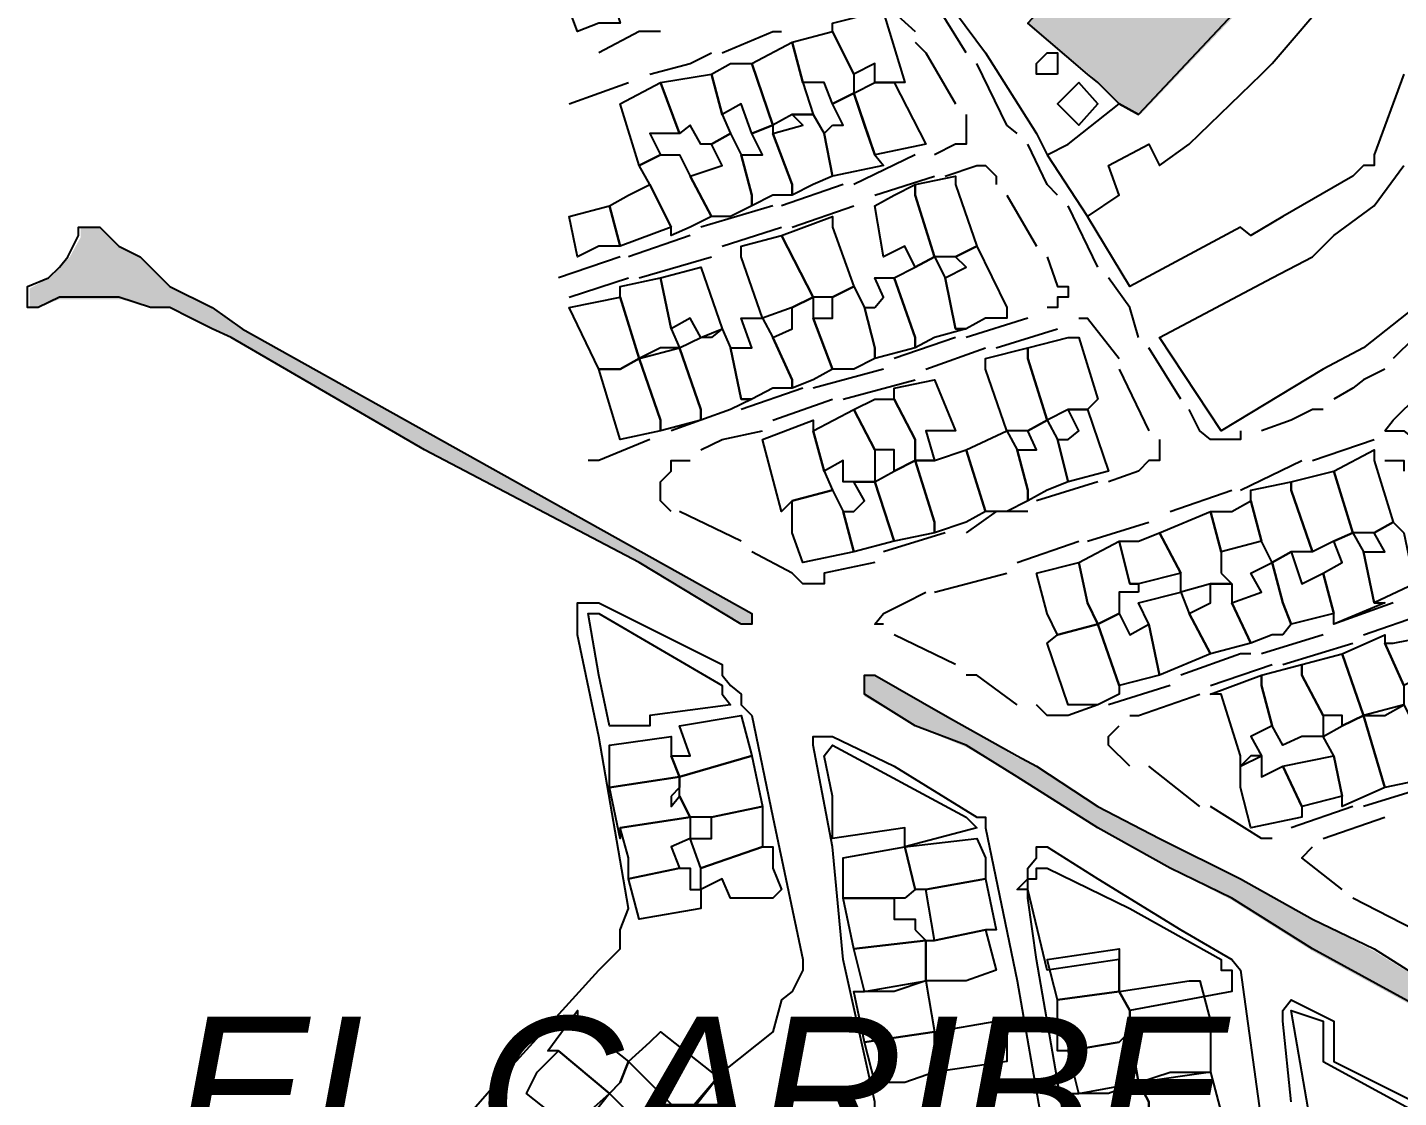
# Model space of a CAD drawing. Header units: millimetres. Extents: x -3588 to 75209, y -3737 to 38254.
# Drawn here: x 27103.7 to 27285.9, y 17710.4 to 17852.6 of the extents above; entities that cross this region are included whole.
import ezdxf

# ---------------------------------------------------------------- set-up
doc = ezdxf.new("R2010")
doc.units = ezdxf.units.MM
for name, color, linetype in [('H', 250, 'Continuous'), ('P', 253, 'Continuous'), ('T', 7, 'Continuous')]:
    doc.layers.add(name, color=color, linetype=linetype)

msp = doc.modelspace()

# ---------------------------------------------------------------- hatches: boundary and pattern name
at = {"layer": 'H', "linetype": 'Continuous'}
for points in [[(27270.5, 17866.755), (27273.316, 17863.939), (27251.583, 17841.069), (27248.75, 17842.478), (27246.222, 17845.022), (27244.798, 17846.431), (27236.62, 17853.2), (27258.353, 17876.358), (27270.5, 17866.755), (27270.5, 17866.755)], [(27199.923, 17773.326), (27198.787, 17773.326), (27185.248, 17781.504), (27156.729, 17796.179), (27131.043, 17811.143), (27128.227, 17812.551), (27125.394, 17813.975), (27122.849, 17815.384), (27120.033, 17815.384), (27116.08, 17816.504), (27111.855, 17816.504), (27107.902, 17816.504), (27105.069, 17815.384), (27103.949, 17815.384), (27103.949, 17816.504), (27103.949, 17817.928), (27106.477, 17819.336), (27107.902, 17820.745), (27109.31, 17822.153), (27110.718, 17824.698), (27110.718, 17826.106), (27111.855, 17826.106), (27113.263, 17826.106), (27116.08, 17823.289), (27118.624, 17822.153), (27121.441, 17819.336), (27122.849, 17817.928), (27128.227, 17815.384), (27132.179, 17812.551), (27199.923, 17774.734), (27199.923, 17773.326), (27199.923, 17773.326)], [(27308.316, 17712.352), (27299.002, 17716.305), (27289.4, 17721.666), (27274.452, 17729.844), (27263.714, 17736.629), (27255.536, 17740.854), (27246.222, 17746.215), (27235.211, 17753.001), (27228.426, 17756.954), (27221.656, 17759.771), (27214.887, 17763.724), (27214.887, 17765.132), (27214.887, 17766.54), (27216.295, 17766.54), (27225.897, 17761.179), (27235.211, 17755.53), (27238.028, 17754.409), (27246.222, 17748.76), (27254.128, 17744.807), (27265.122, 17739.446), (27274.452, 17734.085), (27282.63, 17729.844), (27293.641, 17723.074), (27300.41, 17719.121), (27311.149, 17713.76), (27317.919, 17709.519), (27324.688, 17705.566), (27339.652, 17697.388), (27346.421, 17692.027), (27351.798, 17689.194), (27355.751, 17685.241), (27361.385, 17682.425), (27369.29, 17679.88), (27377.484, 17675.655), (27384.254, 17674.231), (27385.662, 17674.231), (27391.023, 17671.702), (27397.809, 17670.278), (27404.579, 17668.87), (27415.589, 17666.341), (27429.144, 17663.508), (27442.683, 17660.692), (27443.82, 17659.555), (27443.82, 17658.147), (27441.275, 17658.147), (27419.542, 17662.1), (27411.348, 17664.917), (27404.579, 17666.341), (27397.809, 17666.341), (27389.615, 17668.87), (27382.846, 17671.702), (27377.484, 17674.231), (27372.123, 17675.655), (27365.338, 17678.472), (27358.568, 17682.425), (27351.798, 17686.666), (27341.06, 17693.435), (27328.641, 17700.205), (27323.28, 17702.749), (27317.919, 17706.99), (27308.316, 17712.352), (27308.316, 17712.352)]]:
    msp.add_hatch(color=256, dxfattribs=at).paths.add_polyline_path(points)

# ---------------------------------------------------------------- linework, layer by layer
at = {"layer": 'P'}
for points in [[(27275.861, 17876.358), (27267.667, 17880.311), (27263.714, 17881.719), (27259.489, 17884.536), (27255.536, 17885.96), (27254.128, 17887.08), (27250.175, 17888.488), (27248.75, 17885.96), (27247.342, 17883.127), (27244.525, 17880.311), (27241.981, 17877.766), (27239.164, 17873.525), (27233.803, 17868.164), (27230.97, 17864.211), (27229.85, 17862.803), (27227.017, 17861.394), (27225.609, 17858.85), (27227.017, 17854.625), (27230.97, 17849.263), (27237.74, 17838.525), (27239.164, 17835.708)], [(27271.62, 17865.635), (27273.028, 17864.211), (27251.295, 17841.069), (27248.75, 17842.478), (27245.934, 17845.31), (27244.525, 17846.431), (27236.62, 17853.2), (27258.065, 17876.358), (27270.5, 17866.755), (27271.62, 17865.635)], [(27239.164, 17835.708), (27241.981, 17837.117), (27248.75, 17842.478), (27251.295, 17841.069), (27273.028, 17864.211), (27270.5, 17866.755), (27275.861, 17876.358)], [(27179.598, 17853.2), (27176.766, 17852.08), (27174.237, 17858.85), (27176.766, 17859.986), (27176.766, 17861.394), (27179.598, 17862.803), (27182.415, 17853.2), (27179.598, 17853.2)], [(27216.295, 17857.441), (27217.415, 17857.441), (27217.415, 17856.033), (27218.84, 17854.625), (27221.656, 17852.08)], [(27286.583, 17846.431), (27282.63, 17835.708), (27282.63, 17834.3), (27281.222, 17834.3), (27279.814, 17832.876), (27270.5, 17827.514), (27266.259, 17824.986), (27264.85, 17826.106), (27250.175, 17818.2), (27244.525, 17827.514), (27248.75, 17830.347), (27247.342, 17834.3), (27252.703, 17837.117), (27254.128, 17834.3), (27258.065, 17837.117), (27267.667, 17846.431), (27269.075, 17847.839), (27277.269, 17857.441)], [(27228.426, 17849.263), (27224.201, 17856.033)], [(27210.646, 17852.08), (27210.646, 17853.2), (27216.295, 17854.625), (27217.415, 17854.625), (27220.248, 17845.31), (27218.84, 17845.31), (27216.295, 17845.31), (27216.295, 17847.839), (27213.478, 17846.431), (27210.646, 17852.08)], [(27187.776, 17852.08), (27184.96, 17852.08), (27179.598, 17849.263)], [(27195.97, 17849.263), (27202.74, 17852.08), (27203.876, 17852.08)], [(27213.478, 17846.431), (27213.478, 17843.886), (27210.646, 17842.478), (27209.525, 17845.31), (27206.693, 17845.31), (27205.284, 17850.672), (27210.646, 17852.08), (27213.478, 17846.431)], [(27206.693, 17845.31), (27208.101, 17841.069), (27205.284, 17841.069), (27202.74, 17839.661), (27199.923, 17847.839), (27205.284, 17850.672), (27206.693, 17845.31)], [(27221.656, 17850.672), (27223.065, 17849.263), (27227.017, 17842.478)], [(27186.368, 17846.431), (27191.729, 17847.839), (27194.562, 17849.263)], [(27240.573, 17846.431), (27239.164, 17846.431), (27237.74, 17846.431), (27237.74, 17847.839), (27239.164, 17849.263), (27240.573, 17849.263), (27240.573, 17847.839), (27240.573, 17846.431)], [(27197.09, 17847.839), (27199.923, 17847.839), (27202.74, 17839.661), (27199.923, 17838.525), (27198.515, 17842.478), (27195.97, 17841.069), (27194.562, 17846.431), (27197.09, 17847.839)], [(27233.803, 17839.661), (27229.85, 17847.839)], [(27175.646, 17842.478), (27183.551, 17845.31)], [(27189.201, 17838.525), (27186.368, 17838.525), (27187.776, 17835.708), (27184.96, 17834.3), (27182.415, 17842.478), (27187.776, 17845.31), (27190.321, 17838.525), (27189.201, 17838.525)], [(27195.97, 17841.069), (27197.09, 17838.525), (27194.562, 17837.117), (27193.154, 17837.117), (27191.729, 17839.661), (27190.321, 17838.525), (27187.776, 17845.31), (27194.562, 17846.431), (27195.97, 17841.069)], [(27214.887, 17839.661), (27213.478, 17843.886), (27216.295, 17845.31), (27218.84, 17845.31), (27223.065, 17837.117), (27216.295, 17835.708), (27214.887, 17839.661)], [(27243.389, 17845.31), (27240.573, 17842.478), (27243.389, 17839.661), (27245.934, 17842.478), (27243.389, 17845.31)], [(27210.646, 17839.661), (27212.054, 17839.661), (27210.646, 17842.478), (27213.478, 17843.886), (27216.295, 17835.708), (27217.415, 17834.3), (27210.646, 17832.876), (27209.525, 17838.525), (27210.646, 17839.661)], [(27208.101, 17831.755), (27205.284, 17830.347), (27205.284, 17831.755), (27202.74, 17838.525), (27206.693, 17839.661), (27205.284, 17841.069), (27208.101, 17841.069), (27209.525, 17838.525), (27210.646, 17832.876), (27208.101, 17831.755)], [(27228.426, 17841.069), (27228.426, 17839.661), (27228.426, 17838.525), (27228.426, 17837.117), (27227.017, 17837.117), (27224.201, 17835.708)], [(27202.74, 17830.347), (27199.923, 17828.939), (27199.923, 17830.347), (27198.515, 17835.708), (27201.331, 17835.708), (27199.923, 17838.525), (27202.74, 17839.661), (27202.74, 17838.525), (27205.284, 17831.755), (27205.284, 17830.347), (27202.74, 17830.347)], [(27235.211, 17838.525), (27233.803, 17839.661)], [(27197.09, 17827.514), (27194.562, 17827.514), (27191.729, 17832.876), (27195.97, 17834.3), (27194.562, 17837.117), (27197.09, 17838.525), (27198.515, 17835.708), (27199.923, 17830.347), (27199.923, 17828.939), (27197.09, 17827.514)], [(27191.729, 17826.106), (27189.201, 17824.986), (27189.201, 17826.106), (27186.368, 17831.755), (27184.96, 17834.3), (27187.776, 17835.708), (27190.321, 17835.708), (27191.729, 17832.876), (27194.562, 17827.514), (27191.729, 17826.106)], [(27221.656, 17835.708), (27213.478, 17831.755)], [(27240.573, 17830.347), (27239.164, 17831.755), (27236.62, 17837.117)], [(27239.164, 17835.708), (27244.525, 17827.514)], [(27225.609, 17832.876), (27229.85, 17834.3), (27230.97, 17834.3), (27232.379, 17832.876), (27232.379, 17831.755)], [(27287.992, 17815.384), (27281.222, 17810.022), (27275.861, 17807.19), (27262.306, 17799.012), (27254.128, 17811.431), (27269.075, 17819.336), (27274.452, 17822.153), (27277.269, 17824.986), (27282.63, 17828.939), (27286.583, 17834.3)], [(27216.295, 17830.347), (27224.201, 17832.876)], [(27227.017, 17822.153), (27224.201, 17822.153), (27221.656, 17830.347), (27221.656, 17831.755), (27227.017, 17832.876), (27227.017, 17831.755), (27229.85, 17823.561), (27227.017, 17822.153)], [(27183.551, 17830.347), (27186.368, 17831.755), (27189.201, 17826.106), (27182.415, 17823.561), (27181.007, 17828.939), (27183.551, 17830.347)], [(27212.054, 17831.755), (27203.876, 17828.939)], [(27218.84, 17830.347), (27221.656, 17831.755), (27221.656, 17830.347), (27224.201, 17822.153), (27221.656, 17820.745), (27220.248, 17823.561), (27217.415, 17822.153), (27216.295, 17828.939), (27218.84, 17830.347)], [(27233.803, 17830.347), (27237.74, 17823.561)], [(27179.598, 17823.561), (27176.766, 17822.153), (27175.646, 17827.514), (27181.007, 17828.939), (27182.415, 17823.561), (27179.598, 17823.561)], [(27202.74, 17828.939), (27193.154, 17826.106)], [(27205.284, 17826.106), (27213.478, 17828.939)], [(27245.934, 17820.745), (27241.981, 17828.939)], [(27210.646, 17816.792), (27208.101, 17816.792), (27203.876, 17824.986), (27210.646, 17827.514), (27210.646, 17826.106), (27213.478, 17818.2), (27210.646, 17816.792)], [(27198.515, 17773.326), (27184.96, 17781.504), (27156.441, 17796.467), (27130.755, 17811.431), (27128.227, 17812.551), (27125.394, 17813.975), (27122.577, 17815.384), (27120.033, 17815.384), (27115.792, 17816.792), (27111.855, 17816.792), (27107.902, 17816.792), (27105.069, 17815.384), (27103.661, 17815.384), (27103.661, 17816.792), (27103.661, 17818.2), (27106.477, 17819.336), (27107.902, 17820.745), (27109.022, 17822.153), (27110.43, 17824.986), (27110.43, 17826.106), (27111.855, 17826.106), (27113.263, 17826.106), (27115.792, 17823.561), (27118.624, 17822.153), (27121.441, 17819.336), (27122.577, 17818.2), (27128.227, 17815.384), (27132.179, 17812.551), (27199.923, 17774.734), (27199.923, 17773.326), (27198.515, 17773.326)], [(27191.729, 17824.986), (27183.551, 17822.153)], [(27195.97, 17823.561), (27203.876, 17826.106)], [(27205.284, 17815.384), (27201.331, 17813.975), (27198.515, 17822.153), (27198.515, 17823.561), (27203.876, 17824.986), (27208.101, 17816.792), (27205.284, 17815.384)], [(27230.97, 17813.975), (27228.426, 17812.551), (27227.017, 17812.551), (27225.609, 17819.336), (27228.426, 17820.745), (27227.017, 17822.153), (27229.85, 17823.561), (27233.803, 17815.384), (27233.803, 17813.975), (27230.97, 17813.975)], [(27182.415, 17822.153), (27174.237, 17819.336)], [(27184.96, 17819.336), (27194.562, 17822.153)], [(27224.201, 17811.431), (27221.656, 17810.022), (27221.656, 17811.431), (27218.84, 17819.336), (27221.656, 17820.745), (27224.201, 17822.153), (27225.609, 17819.336), (27227.017, 17812.551), (27228.426, 17812.551), (27224.201, 17811.431)], [(27239.164, 17822.153), (27240.573, 17818.2), (27241.981, 17818.2), (27241.981, 17816.792), (27240.573, 17816.792), (27240.573, 17815.384), (27239.164, 17815.384)], [(27175.646, 17816.792), (27183.551, 17819.336)], [(27187.776, 17810.022), (27184.96, 17808.614), (27182.415, 17816.792), (27182.415, 17818.2), (27187.776, 17819.336), (27189.201, 17812.551), (27190.321, 17810.022), (27187.776, 17810.022)], [(27194.562, 17811.431), (27193.154, 17811.431), (27191.729, 17813.975), (27189.201, 17812.551), (27187.776, 17819.336), (27193.154, 17820.745), (27195.97, 17812.551), (27194.562, 17811.431)], [(27216.295, 17815.384), (27217.415, 17816.792), (27216.295, 17819.336), (27218.84, 17819.336), (27221.656, 17811.431), (27221.656, 17810.022), (27216.295, 17808.614), (27216.295, 17810.022), (27214.887, 17815.384), (27216.295, 17815.384)], [(27251.295, 17811.431), (27250.175, 17815.384), (27247.342, 17819.336)], [(27213.478, 17807.19), (27210.646, 17807.19), (27208.101, 17813.975), (27210.646, 17813.975), (27210.646, 17816.792), (27213.478, 17818.2), (27214.887, 17815.384), (27216.295, 17810.022), (27216.295, 17808.614), (27213.478, 17807.19)], [(27182.415, 17807.19), (27179.598, 17807.19), (27175.646, 17815.384), (27182.415, 17816.792), (27184.96, 17808.614), (27182.415, 17807.19)], [(27208.101, 17805.781), (27205.284, 17804.661), (27205.284, 17805.781), (27202.74, 17811.431), (27205.284, 17812.551), (27205.284, 17815.384), (27208.101, 17816.792), (27208.101, 17813.975), (27210.646, 17807.19), (27208.101, 17805.781)], [(27202.74, 17804.661), (27199.923, 17803.237), (27198.515, 17803.237), (27197.09, 17810.022), (27199.923, 17810.022), (27198.515, 17813.975), (27201.331, 17813.975), (27202.74, 17811.431), (27205.284, 17805.781), (27205.284, 17804.661), (27202.74, 17804.661)], [(27236.62, 17813.975), (27228.426, 17811.431)], [(27243.389, 17813.975), (27244.525, 17813.975), (27248.75, 17808.614)], [(27291.944, 17815.384), (27287.992, 17811.431), (27285.175, 17808.614)], [(27197.09, 17801.828), (27193.154, 17800.42), (27193.154, 17801.828), (27190.321, 17810.022), (27193.154, 17811.431), (27195.97, 17812.551), (27197.09, 17810.022), (27198.515, 17803.237), (27199.923, 17803.237), (27197.09, 17801.828)], [(27232.379, 17810.022), (27240.573, 17812.551)], [(27187.776, 17800.42), (27184.96, 17808.614), (27190.321, 17810.022), (27193.154, 17801.828), (27193.154, 17800.42), (27187.776, 17799.012), (27187.776, 17800.42)], [(27227.017, 17811.431), (27218.84, 17808.614)], [(27223.065, 17807.19), (27230.97, 17810.022)], [(27236.62, 17799.012), (27233.803, 17799.012), (27230.97, 17807.19), (27230.97, 17808.614), (27236.62, 17810.022), (27236.62, 17808.614), (27239.164, 17800.42), (27236.62, 17799.012)], [(27241.981, 17801.828), (27239.164, 17800.42), (27236.62, 17808.614), (27236.62, 17810.022), (27241.981, 17811.431), (27243.389, 17811.431), (27245.934, 17803.237), (27244.525, 17801.828), (27241.981, 17801.828)], [(27256.944, 17803.237), (27252.703, 17810.022)], [(27182.415, 17807.19), (27184.96, 17808.614), (27187.776, 17800.42), (27187.776, 17799.012), (27182.415, 17797.875), (27179.598, 17807.19), (27182.415, 17807.19)], [(27217.415, 17807.19), (27208.101, 17804.661)], [(27248.75, 17807.19), (27252.703, 17799.012)], [(27284.039, 17807.19), (27281.222, 17805.781), (27279.814, 17804.661), (27277.269, 17803.237)], [(27206.693, 17804.661), (27198.515, 17801.828)], [(27212.054, 17803.237), (27221.656, 17805.781)], [(27223.065, 17795.059), (27221.656, 17795.059), (27221.656, 17797.875), (27218.84, 17803.237), (27218.84, 17804.661), (27224.201, 17805.781), (27227.017, 17799.012), (27223.065, 17799.012), (27224.201, 17795.059), (27223.065, 17795.059)], [(27284.039, 17799.012), (27285.175, 17800.42), (27286.583, 17801.828), (27290.824, 17805.781)], [(27202.74, 17800.42), (27210.646, 17803.237)], [(27216.295, 17803.237), (27218.84, 17803.237), (27221.656, 17797.875), (27221.656, 17795.059), (27218.84, 17793.65), (27218.84, 17796.467), (27216.295, 17796.467), (27213.478, 17801.828), (27216.295, 17803.237)], [(27197.09, 17801.828), (27189.201, 17799.012)], [(27216.295, 17796.467), (27216.295, 17792.226), (27213.478, 17792.226), (27212.054, 17792.226), (27212.054, 17795.059), (27209.525, 17793.65), (27208.101, 17799.012), (27213.478, 17801.828), (27216.295, 17796.467)], [(27241.981, 17797.875), (27243.389, 17799.012), (27241.981, 17801.828), (27244.525, 17801.828), (27247.342, 17793.65), (27241.981, 17792.226), (27240.573, 17797.875), (27241.981, 17797.875)], [(27264.85, 17799.012), (27264.85, 17797.875), (27263.714, 17797.875), (27262.306, 17797.875), (27260.897, 17797.875), (27259.489, 17799.012), (27258.065, 17801.828)], [(27275.861, 17801.828), (27274.452, 17801.828), (27271.62, 17800.42), (27267.667, 17799.012)], [(27205.284, 17789.698), (27203.876, 17788.289), (27201.331, 17797.875), (27208.101, 17800.42), (27208.101, 17799.012), (27209.525, 17793.65), (27210.646, 17791.106), (27205.284, 17789.698)], [(27239.164, 17791.106), (27236.62, 17789.698), (27236.62, 17791.106), (27235.211, 17796.467), (27237.74, 17796.467), (27236.62, 17799.012), (27239.164, 17800.42), (27240.573, 17797.875), (27241.981, 17792.226), (27239.164, 17791.106)], [(27186.368, 17797.875), (27179.598, 17795.059), (27178.19, 17795.059)], [(27193.154, 17796.467), (27195.97, 17797.875), (27201.331, 17799.012)], [(27233.803, 17788.289), (27230.97, 17788.289), (27228.426, 17796.467), (27233.803, 17799.012), (27235.211, 17796.467), (27236.62, 17791.106), (27236.62, 17789.698), (27233.803, 17788.289)], [(27254.128, 17797.875), (27254.128, 17796.467), (27254.128, 17795.059), (27252.703, 17795.059), (27251.295, 17793.65), (27247.342, 17792.226)], [(27274.452, 17795.059), (27282.63, 17797.875)], [(27284.039, 17799.012), (27286.583, 17799.012), (27287.992, 17797.875), (27287.992, 17796.467), (27287.992, 17795.059)], [(27228.426, 17786.865), (27224.201, 17785.457), (27224.201, 17786.865), (27221.656, 17795.059), (27224.201, 17795.059), (27228.426, 17796.467), (27230.97, 17788.289), (27228.426, 17786.865)], [(27279.814, 17785.457), (27277.269, 17793.65), (27282.63, 17796.467), (27282.63, 17795.059), (27285.175, 17786.865), (27282.63, 17785.457), (27279.814, 17785.457)], [(27189.201, 17788.289), (27187.776, 17789.698), (27187.776, 17791.106), (27187.776, 17792.226), (27189.201, 17793.65), (27189.201, 17795.059), (27190.321, 17795.059), (27191.729, 17795.059)], [(27218.84, 17784.336), (27216.295, 17792.226), (27218.84, 17793.65), (27221.656, 17795.059), (27224.201, 17786.865), (27224.201, 17785.457), (27218.84, 17784.336)], [(27264.85, 17791.106), (27273.028, 17795.059)], [(27274.452, 17782.912), (27271.62, 17791.106), (27271.62, 17792.226), (27277.269, 17793.65), (27279.814, 17785.457), (27277.269, 17784.336), (27274.452, 17782.912)], [(27284.039, 17795.059), (27285.175, 17795.059), (27286.583, 17795.059), (27286.583, 17793.65)], [(27213.478, 17788.289), (27214.887, 17789.698), (27213.478, 17792.226), (27216.295, 17792.226), (27218.84, 17784.336), (27213.478, 17782.912), (27212.054, 17788.289), (27213.478, 17788.289)], [(27245.934, 17792.226), (27237.74, 17789.698)], [(27271.62, 17782.912), (27269.075, 17781.504), (27267.667, 17784.336), (27266.259, 17789.698), (27266.259, 17791.106), (27271.62, 17792.226), (27271.62, 17791.106), (27274.452, 17782.912), (27271.62, 17782.912)], [(27212.054, 17788.289), (27213.478, 17782.912), (27206.693, 17781.504), (27205.284, 17785.457), (27205.284, 17789.698), (27210.646, 17791.106), (27212.054, 17788.289)], [(27255.536, 17788.289), (27263.714, 17791.106)], [(27198.515, 17784.336), (27190.321, 17788.289)], [(27236.62, 17788.289), (27232.379, 17788.289), (27228.426, 17785.457)], [(27262.306, 17780.095), (27263.714, 17778.687), (27260.897, 17778.687), (27256.944, 17777.551), (27256.944, 17780.095), (27254.128, 17785.457), (27260.897, 17788.289), (27262.306, 17782.912), (27262.306, 17780.095)], [(27263.714, 17788.289), (27266.259, 17789.698), (27267.667, 17784.336), (27262.306, 17782.912), (27260.897, 17788.289), (27263.714, 17788.289)], [(27244.525, 17784.336), (27252.703, 17786.865)], [(27282.63, 17782.912), (27284.039, 17782.912), (27282.63, 17785.457), (27285.175, 17786.865), (27286.583, 17785.457), (27287.992, 17778.687), (27282.63, 17776.142), (27281.222, 17782.912), (27282.63, 17782.912)], [(27225.609, 17785.457), (27217.415, 17782.912)], [(27251.295, 17784.336), (27254.128, 17785.457), (27256.944, 17780.095), (27251.295, 17778.687), (27250.175, 17778.687), (27248.75, 17784.336), (27251.295, 17784.336)], [(27277.269, 17774.734), (27275.861, 17780.095), (27278.389, 17781.504), (27277.269, 17784.336), (27279.814, 17785.457), (27281.222, 17782.912), (27282.63, 17776.142), (27284.039, 17776.142), (27277.269, 17773.326), (27277.269, 17774.734)], [(27208.101, 17778.687), (27206.693, 17778.687), (27205.284, 17780.095), (27199.923, 17782.912)], [(27235.211, 17781.504), (27243.389, 17784.336)], [(27251.295, 17777.551), (27248.75, 17777.551), (27248.75, 17774.734), (27245.934, 17773.326), (27244.525, 17776.142), (27243.389, 17781.504), (27248.75, 17784.336), (27250.175, 17778.687), (27251.295, 17778.687), (27251.295, 17777.551)], [(27275.861, 17780.095), (27277.269, 17774.734), (27271.62, 17773.326), (27270.5, 17776.142), (27269.075, 17781.504), (27271.62, 17782.912), (27273.028, 17778.687), (27275.861, 17780.095)], [(27216.295, 17781.504), (27209.525, 17780.095), (27209.525, 17778.687), (27208.101, 17778.687)], [(27237.74, 17780.095), (27243.389, 17781.504), (27244.525, 17776.142), (27245.934, 17773.326), (27240.573, 17771.901), (27239.164, 17774.734), (27237.74, 17780.095)], [(27270.5, 17771.901), (27269.075, 17771.901), (27266.259, 17770.781), (27263.714, 17776.142), (27267.667, 17777.551), (27266.259, 17780.095), (27269.075, 17781.504), (27270.5, 17776.142), (27271.62, 17773.326), (27270.5, 17771.901)], [(27224.201, 17777.551), (27233.803, 17780.095)], [(27217.415, 17773.326), (27216.295, 17773.326), (27217.415, 17774.734), (27220.248, 17776.142), (27223.065, 17777.551)], [(27258.065, 17774.734), (27260.897, 17769.373), (27254.128, 17766.54), (27252.703, 17773.326), (27251.295, 17776.142), (27256.944, 17777.551), (27258.065, 17774.734)], [(27263.714, 17776.142), (27266.259, 17770.781), (27260.897, 17769.373), (27258.065, 17774.734), (27260.897, 17776.142), (27260.897, 17778.687), (27263.714, 17778.687), (27263.714, 17776.142)], [(27157.865, 17703.037), (27166.043, 17712.352), (27179.598, 17727.315), (27181.007, 17728.723), (27182.415, 17730.132), (27182.415, 17731.252), (27182.415, 17732.676), (27183.551, 17735.493), (27179.598, 17758.362), (27176.766, 17771.901), (27176.766, 17774.734), (27176.766, 17776.142), (27178.19, 17776.142), (27179.598, 17776.142), (27182.415, 17774.734), (27195.97, 17767.965), (27195.97, 17766.54), (27197.09, 17765.132), (27198.515, 17764.012), (27198.515, 17762.587), (27199.923, 17761.179), (27202.74, 17747.64), (27206.693, 17728.723), (27206.693, 17727.315), (27205.284, 17724.482), (27203.876, 17723.362), (27202.74, 17719.121), (27195.97, 17713.76), (27187.776, 17704.158)], [(27285.175, 17776.142), (27277.269, 17773.326)], [(27179.598, 17766.54), (27178.19, 17774.734), (27179.598, 17774.734), (27195.97, 17765.132), (27195.97, 17764.012), (27197.09, 17762.587), (27186.368, 17761.179), (27186.368, 17759.771), (27181.007, 17759.771), (27179.598, 17766.54)], [(27245.934, 17773.326), (27248.75, 17774.734), (27250.175, 17771.901), (27252.703, 17773.326), (27254.128, 17766.54), (27248.75, 17765.132), (27245.934, 17773.326)], [(27281.222, 17771.901), (27289.4, 17774.734)], [(27227.017, 17767.965), (27218.84, 17771.901)], [(27245.934, 17762.587), (27241.981, 17762.587), (27239.164, 17770.781), (27240.573, 17771.901), (27245.934, 17773.326), (27248.75, 17765.132), (27248.75, 17764.012), (27245.934, 17762.587)], [(27275.861, 17771.901), (27267.667, 17769.373)], [(27278.389, 17769.373), (27284.039, 17771.901), (27284.039, 17770.781), (27286.583, 17765.132), (27286.583, 17762.587), (27281.222, 17761.179), (27278.389, 17769.373)], [(27291.944, 17766.54), (27293.353, 17765.132), (27289.4, 17764.012), (27289.4, 17766.54), (27286.583, 17765.132), (27284.039, 17770.781), (27285.175, 17770.781), (27290.824, 17771.901), (27291.944, 17766.54)], [(27270.5, 17767.965), (27279.814, 17770.781)], [(27266.259, 17769.373), (27264.85, 17769.373), (27256.944, 17766.54)], [(27278.389, 17769.373), (27281.222, 17761.179), (27278.389, 17759.771), (27278.389, 17761.179), (27275.861, 17761.179), (27273.028, 17766.54), (27273.028, 17767.965), (27278.389, 17769.373)], [(27289.4, 17721.938), (27274.452, 17730.132), (27263.714, 17736.901), (27255.536, 17740.854), (27245.934, 17746.215), (27235.211, 17753.001), (27228.426, 17757.226), (27221.656, 17759.771), (27214.887, 17764.012), (27214.887, 17765.132), (27214.887, 17766.54), (27216.295, 17766.54), (27225.609, 17761.179), (27235.211, 17755.818), (27237.74, 17754.409), (27245.934, 17749.048), (27254.128, 17744.807), (27264.85, 17739.446), (27274.452, 17734.085), (27282.63, 17730.132), (27293.353, 17723.362)], [(27235.211, 17762.587), (27229.85, 17766.54), (27228.426, 17766.54)], [(27260.897, 17765.132), (27269.075, 17767.965)], [(27266.259, 17755.818), (27264.85, 17754.409), (27264.85, 17755.818), (27262.306, 17764.012), (27260.897, 17764.012), (27267.667, 17766.54), (27267.667, 17765.132), (27269.075, 17759.771), (27266.259, 17758.362), (27267.667, 17755.818), (27266.259, 17755.818)], [(27273.028, 17758.362), (27270.5, 17757.226), (27269.075, 17759.771), (27267.667, 17765.132), (27267.667, 17766.54), (27273.028, 17767.965), (27273.028, 17766.54), (27275.861, 17761.179), (27275.861, 17758.362), (27273.028, 17758.362)], [(27255.536, 17765.132), (27247.342, 17762.587)], [(27250.175, 17761.179), (27251.295, 17761.179), (27259.489, 17764.012)], [(27190.321, 17755.818), (27191.729, 17755.818), (27190.321, 17759.771), (27198.515, 17761.179), (27199.923, 17755.818), (27190.321, 17753.001), (27189.201, 17755.818), (27190.321, 17755.818)], [(27245.934, 17762.587), (27241.981, 17761.179), (27240.573, 17761.179), (27239.164, 17761.179), (27237.74, 17762.587)], [(27278.389, 17750.456), (27277.269, 17755.818), (27275.861, 17758.362), (27278.389, 17759.771), (27281.222, 17761.179), (27284.039, 17751.577), (27278.389, 17749.048), (27278.389, 17750.456)], [(27284.039, 17761.179), (27286.583, 17762.587), (27287.992, 17759.771), (27290.824, 17754.409), (27290.824, 17753.001), (27284.039, 17751.577), (27281.222, 17761.179), (27284.039, 17761.179)], [(27250.175, 17754.409), (27247.342, 17757.226), (27247.342, 17758.362), (27248.75, 17759.771)], [(27189.201, 17755.818), (27190.321, 17753.001), (27181.007, 17751.577), (27181.007, 17757.226), (27189.201, 17758.362), (27189.201, 17755.818)], [(27237.74, 17697.388), (27225.609, 17704.158), (27217.415, 17706.99), (27216.295, 17708.399), (27216.295, 17709.807), (27212.054, 17728.723), (27210.646, 17743.687), (27208.101, 17757.226), (27208.101, 17758.362), (27209.525, 17758.362), (27210.646, 17758.362), (27218.84, 17754.409), (27229.85, 17747.64), (27230.97, 17747.64), (27230.97, 17746.215), (27235.211, 17725.891), (27239.164, 17703.037), (27239.164, 17700.205), (27239.164, 17698.796), (27239.164, 17697.388), (27237.74, 17697.388)], [(27210.646, 17750.456), (27209.525, 17755.818), (27210.646, 17757.226), (27228.426, 17747.64), (27229.85, 17746.215), (27220.248, 17743.687), (27220.248, 17746.215), (27210.646, 17744.807), (27210.646, 17750.456)], [(27194.562, 17747.64), (27191.729, 17747.64), (27190.321, 17750.456), (27190.321, 17751.577), (27190.321, 17753.001), (27199.923, 17755.818), (27201.331, 17749.048), (27194.562, 17747.64)], [(27267.667, 17754.409), (27267.667, 17753.001), (27270.5, 17754.409), (27273.028, 17749.048), (27273.028, 17747.64), (27266.259, 17746.215), (27264.85, 17751.577), (27264.85, 17754.409), (27267.667, 17755.818), (27267.667, 17754.409)], [(27278.389, 17750.456), (27273.028, 17749.048), (27270.5, 17754.409), (27277.269, 17755.818), (27278.389, 17750.456)], [(27259.489, 17749.048), (27252.703, 17754.409)], [(27189.201, 17750.456), (27189.201, 17749.048), (27190.321, 17750.456), (27191.729, 17747.64), (27182.415, 17746.215), (27182.415, 17744.807), (27181.007, 17751.577), (27190.321, 17753.001), (27190.321, 17751.577), (27189.201, 17750.456)], [(27289.4, 17751.577), (27281.222, 17749.048)], [(27201.331, 17743.687), (27193.154, 17740.854), (27191.729, 17744.807), (27194.562, 17744.807), (27194.562, 17747.64), (27201.331, 17749.048), (27201.331, 17743.687)], [(27269.075, 17744.807), (27267.667, 17744.807), (27260.897, 17749.048)], [(27279.814, 17749.048), (27271.62, 17746.215)], [(27183.551, 17742.263), (27182.415, 17746.215), (27191.729, 17747.64), (27191.729, 17744.807), (27189.201, 17743.687), (27190.321, 17740.854), (27183.551, 17739.446), (27183.551, 17742.263)], [(27275.861, 17744.807), (27284.039, 17747.64)], [(27230.97, 17742.263), (27230.97, 17739.446), (27223.065, 17738.038), (27221.656, 17738.038), (27220.248, 17743.687), (27229.85, 17744.807), (27230.97, 17742.263)], [(27202.74, 17740.854), (27203.876, 17738.038), (27202.74, 17736.901), (27197.09, 17736.901), (27195.97, 17739.446), (27193.154, 17738.038), (27193.154, 17740.854), (27201.331, 17743.687), (27202.74, 17743.687), (27202.74, 17740.854)], [(27220.248, 17736.901), (27218.84, 17736.901), (27212.054, 17736.901), (27212.054, 17742.263), (27220.248, 17743.687), (27221.656, 17738.038), (27220.248, 17736.901)], [(27243.389, 17696.252), (27237.74, 17728.723), (27236.62, 17736.901), (27236.62, 17738.038), (27235.211, 17738.038), (27236.62, 17739.446), (27236.62, 17740.854), (27237.74, 17742.263), (27237.74, 17743.687), (27239.164, 17743.687), (27245.934, 17739.446), (27256.944, 17732.676), (27263.714, 17728.723), (27264.85, 17727.315), (27267.667, 17706.99)], [(27278.389, 17738.038), (27273.028, 17742.263), (27274.452, 17743.687)], [(27193.154, 17736.901), (27193.154, 17735.493), (27184.96, 17734.085), (27183.551, 17739.446), (27190.321, 17740.854), (27191.729, 17740.854), (27191.729, 17738.038), (27193.154, 17738.038), (27193.154, 17736.901)], [(27248.75, 17724.482), (27248.75, 17728.723), (27239.164, 17727.315), (27236.62, 17738.038), (27236.62, 17739.446), (27237.74, 17739.446), (27237.74, 17740.854), (27239.164, 17740.854), (27250.175, 17735.493), (27262.306, 17728.723), (27262.306, 17727.315), (27263.714, 17727.315), (27263.714, 17725.891), (27263.714, 17724.482), (27250.175, 17721.938), (27248.75, 17724.482)], [(27230.97, 17739.446), (27232.379, 17732.676), (27230.97, 17732.676), (27224.201, 17731.252), (27223.065, 17738.038), (27230.97, 17739.446)], [(27221.656, 17732.676), (27223.065, 17731.252), (27213.478, 17730.132), (27212.054, 17736.901), (27218.84, 17736.901), (27218.84, 17734.085), (27221.656, 17734.085), (27221.656, 17732.676)], [(27287.992, 17732.676), (27279.814, 17736.901)], [(27228.426, 17725.891), (27223.065, 17725.891), (27223.065, 17731.252), (27224.201, 17731.252), (27230.97, 17732.676), (27232.379, 17727.315), (27228.426, 17725.891)], [(27218.84, 17724.482), (27214.887, 17724.482), (27213.478, 17730.132), (27223.065, 17731.252), (27223.065, 17725.891), (27218.84, 17724.482)], [(27239.164, 17728.723), (27248.75, 17730.132), (27248.75, 17724.482), (27240.573, 17723.362), (27239.164, 17728.723)], [(27214.887, 17717.713), (27213.478, 17724.482), (27214.887, 17724.482), (27223.065, 17725.891), (27224.201, 17719.121), (27214.887, 17717.713)], [(27240.573, 17723.362), (27248.75, 17724.482), (27250.175, 17721.938), (27250.175, 17719.121), (27248.75, 17717.713), (27241.981, 17716.577), (27240.573, 17716.577), (27240.573, 17723.362)], [(27258.065, 17725.891), (27259.489, 17725.891), (27260.897, 17720.53), (27259.489, 17720.53), (27250.175, 17719.121), (27250.175, 17721.938), (27248.75, 17724.482), (27258.065, 17725.891)], [(27271.62, 17709.807), (27270.5, 17720.53), (27270.5, 17721.938), (27271.62, 17723.362), (27277.269, 17720.53), (27277.269, 17719.121), (27277.269, 17716.577), (27277.269, 17715.168), (27287.992, 17709.807)], [(27182.415, 17712.352), (27181.007, 17710.927), (27174.237, 17716.577), (27172.829, 17716.577), (27176.766, 17721.938), (27176.766, 17720.53), (27183.551, 17715.168), (27182.415, 17712.352)], [(27282.63, 17705.566), (27275.861, 17704.158), (27274.452, 17705.566), (27271.62, 17721.938), (27275.861, 17720.53), (27275.861, 17715.168), (27290.824, 17706.99), (27282.63, 17705.566)], [(27186.368, 17717.713), (27187.776, 17719.121), (27194.562, 17713.76), (27195.97, 17713.76), (27191.729, 17708.399), (27190.321, 17708.399), (27184.96, 17713.76), (27183.551, 17715.168), (27186.368, 17717.713)], [(27220.248, 17712.352), (27216.295, 17712.352), (27214.887, 17717.713), (27224.201, 17719.121), (27224.201, 17713.76), (27220.248, 17712.352)], [(27233.803, 17717.713), (27233.803, 17715.168), (27224.201, 17713.76), (27224.201, 17719.121), (27232.379, 17720.53), (27233.803, 17720.53), (27233.803, 17717.713)], [(27247.342, 17710.927), (27243.389, 17710.927), (27241.981, 17716.577), (27248.75, 17717.713), (27250.175, 17719.121), (27251.295, 17712.352), (27247.342, 17710.927)], [(27259.489, 17720.53), (27260.897, 17720.53), (27260.897, 17713.76), (27251.295, 17712.352), (27250.175, 17719.121), (27259.489, 17720.53)], [(27171.405, 17713.76), (27174.237, 17716.577), (27181.007, 17710.927), (27176.766, 17705.566), (27169.996, 17710.927), (27171.405, 17713.76)], [(27187.776, 17704.158), (27181.007, 17710.927), (27182.415, 17712.352), (27183.551, 17715.168), (27184.96, 17713.76), (27190.321, 17708.399), (27191.729, 17708.399), (27187.776, 17704.158)], [(27255.536, 17713.76), (27260.897, 17713.76), (27262.306, 17708.399), (27252.703, 17706.99), (27252.703, 17709.807), (27251.295, 17712.352), (27255.536, 17713.76)], [(27243.389, 17705.566), (27241.981, 17710.927), (27243.389, 17710.927), (27251.295, 17712.352), (27252.703, 17709.807), (27252.703, 17706.99), (27250.175, 17706.99), (27243.389, 17705.566)], [(27178.19, 17708.399), (27181.007, 17710.927), (27187.776, 17704.158), (27183.551, 17698.796), (27183.551, 17700.205), (27176.766, 17705.566), (27178.19, 17708.399)]]:
    msp.add_lwpolyline(points, dxfattribs=at)

# ---------------------------------------------------------------- texts
at = {"layer": 'T', "insert": (27123.185, 17721.106), "char_height": 19.20446, "attachment_point": 1}
msp.add_mtext('{\\fArial|b0|i1|c0|p18;EL CARIBE}', dxfattribs=at)

doc.saveas('drawing.dxf')
